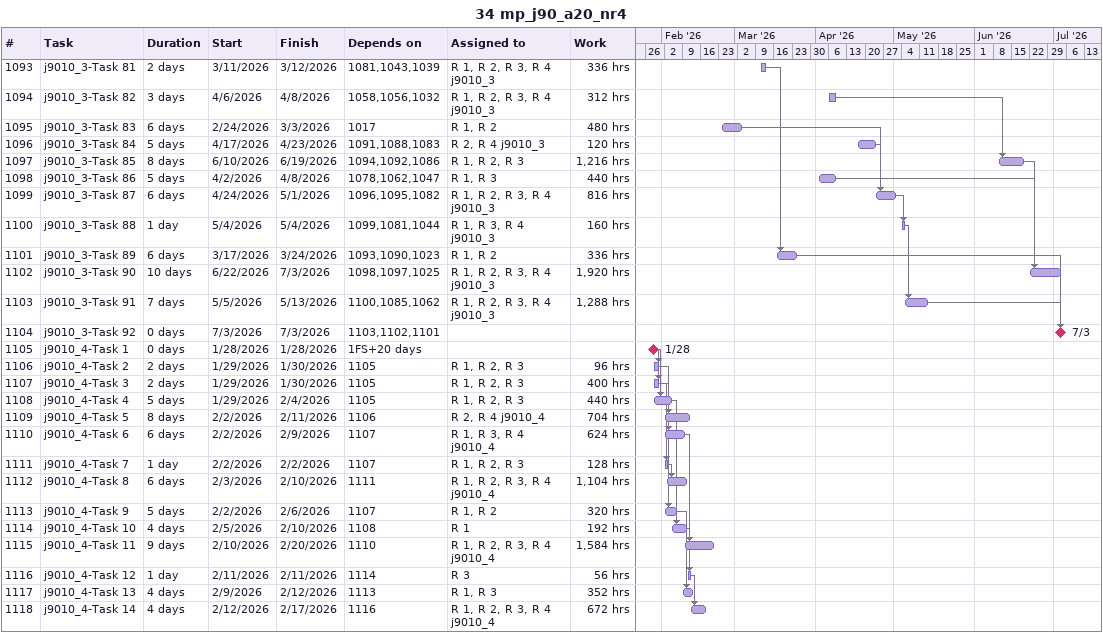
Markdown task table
34 mp_j90_a20_nr4

| ID | Task | Duration | Start | Finish | Predecessors | Resources | Work (h) |
|---|---|---|---|---|---|---|---|
| 1093 | j9010_3-Task 81 | 2d | 2026-03-11 | 2026-03-12 | 1081, 1043, 1039 | R 1, R 2, R 3, R 4 j9010_3 | 336 |
| 1094 | j9010_3-Task 82 | 3d | 2026-04-06 | 2026-04-08 | 1058, 1056, 1032 | R 1, R 2, R 3, R 4 j9010_3 | 312 |
| 1095 | j9010_3-Task 83 | 6d | 2026-02-24 | 2026-03-03 | 1017 | R 1, R 2 | 480 |
| 1096 | j9010_3-Task 84 | 5d | 2026-04-17 | 2026-04-23 | 1091, 1088, 1083 | R 2, R 4 j9010_3 | 120 |
| 1097 | j9010_3-Task 85 | 8d | 2026-06-10 | 2026-06-19 | 1094, 1092, 1086 | R 1, R 2, R 3 | 1216 |
| 1098 | j9010_3-Task 86 | 5d | 2026-04-02 | 2026-04-08 | 1078, 1062, 1047 | R 1, R 3 | 440 |
| 1099 | j9010_3-Task 87 | 6d | 2026-04-24 | 2026-05-01 | 1096, 1095, 1082 | R 1, R 2, R 3, R 4 j9010_3 | 816 |
| 1100 | j9010_3-Task 88 | 1d | 2026-05-04 | 2026-05-04 | 1099, 1081, 1044 | R 1, R 3, R 4 j9010_3 | 160 |
| 1101 | j9010_3-Task 89 | 6d | 2026-03-17 | 2026-03-24 | 1093, 1090, 1023 | R 1, R 2 | 336 |
| 1102 | j9010_3-Task 90 | 10d | 2026-06-22 | 2026-07-03 | 1098, 1097, 1025 | R 1, R 2, R 3, R 4 j9010_3 | 1920 |
| 1103 | j9010_3-Task 91 | 7d | 2026-05-05 | 2026-05-13 | 1100, 1085, 1062 | R 1, R 2, R 3, R 4 j9010_3 | 1288 |
| 1104 | j9010_3-Task 92 | 0d | 2026-07-03 | 2026-07-03 | 1103, 1102, 1101 |  |  |
| 1105 | j9010_4-Task 1 | 0d | 2026-01-28 | 2026-01-28 | 1FS+20d |  |  |
| 1106 | j9010_4-Task 2 | 2d | 2026-01-29 | 2026-01-30 | 1105 | R 1, R 2, R 3 | 96 |
| 1107 | j9010_4-Task 3 | 2d | 2026-01-29 | 2026-01-30 | 1105 | R 1, R 2, R 3 | 400 |
| 1108 | j9010_4-Task 4 | 5d | 2026-01-29 | 2026-02-04 | 1105 | R 1, R 2, R 3 | 440 |
| 1109 | j9010_4-Task 5 | 8d | 2026-02-02 | 2026-02-11 | 1106 | R 2, R 4 j9010_4 | 704 |
| 1110 | j9010_4-Task 6 | 6d | 2026-02-02 | 2026-02-09 | 1107 | R 1, R 3, R 4 j9010_4 | 624 |
| 1111 | j9010_4-Task 7 | 1d | 2026-02-02 | 2026-02-02 | 1107 | R 1, R 2, R 3 | 128 |
| 1112 | j9010_4-Task 8 | 6d | 2026-02-03 | 2026-02-10 | 1111 | R 1, R 2, R 3, R 4 j9010_4 | 1104 |
| 1113 | j9010_4-Task 9 | 5d | 2026-02-02 | 2026-02-06 | 1107 | R 1, R 2 | 320 |
| 1114 | j9010_4-Task 10 | 4d | 2026-02-05 | 2026-02-10 | 1108 | R 1 | 192 |
| 1115 | j9010_4-Task 11 | 9d | 2026-02-10 | 2026-02-20 | 1110 | R 1, R 2, R 3, R 4 j9010_4 | 1584 |
| 1116 | j9010_4-Task 12 | 1d | 2026-02-11 | 2026-02-11 | 1114 | R 3 | 56 |
| 1117 | j9010_4-Task 13 | 4d | 2026-02-09 | 2026-02-12 | 1113 | R 1, R 3 | 352 |
| 1118 | j9010_4-Task 14 | 4d | 2026-02-12 | 2026-02-17 | 1116 | R 1, R 2, R 3, R 4 j9010_4 | 672 |
